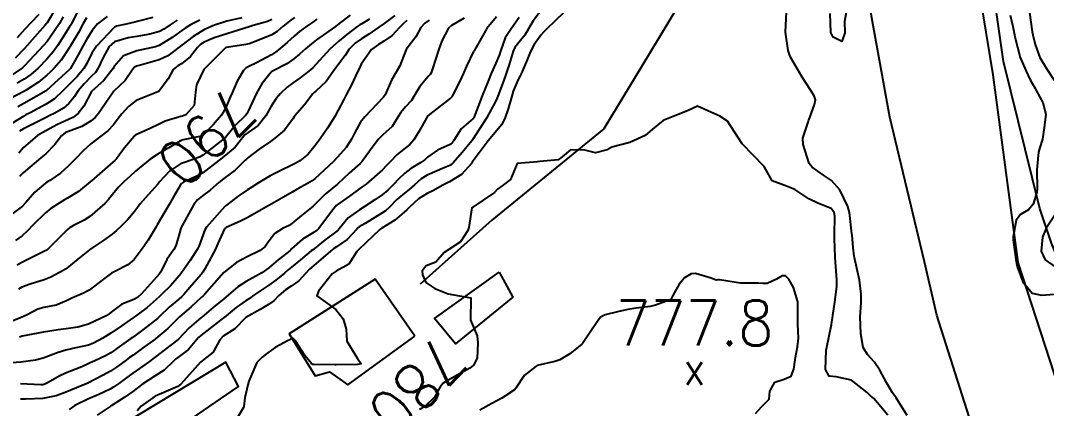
# Model space of a CAD drawing. Header units: metres. Extents: x 307586 to 320046, y 7427249 to 7434250.
# Drawn here: x 318802.7 to 318894, y 7429175.9 to 7429210.4 of the extents above; entities that cross this region are included whole.
import ezdxf
from ezdxf.enums import TextEntityAlignment as Align

# ---------------------------------------------------------------- set-up
doc = ezdxf.new("R2010")
doc.units = ezdxf.units.M
doc.header["$MEASUREMENT"] = 0
for name, color, linetype in [('Cotas', 45, 'Continuous'), ('Curvas de Nivel 1m', 11, 'Continuous'), ('Curvas de Nivel 5m', 15, 'Continuous'), ('Divisa', 42, 'FENCELINE2'), ('Edificações', 30, 'Continuous'), ('Pontos Cotados', 45, 'Continuous'), ('Vias Primárias', 230, 'Continuous'), ('Vias Secundárias', 230, 'Continuous')]:
    doc.layers.add(name, color=color, linetype=linetype)
doc.styles.add('Style-STANDARD', font='STANDARD.shx')
doc.linetypes.add('FENCELINE2', pattern='A,0.25,-0.1,[132,ltypeshp.shx,S=0.1,R=0,X=-0.1,Y=0],-0.1,1', length=1.45)

# ---------------------------------------------------------------- blocks, each defined once
blk = doc.blocks.new('ELVTXT_184')
at = {"layer": 'Pontos Cotados', "linetype": 'Continuous', "style": 'Style-STANDARD'}
for s, height, p in [('777.8', 4, (0, 4)), ('x', 3, (0, 0))]:
    blk.add_text(s, height=height, dxfattribs=at).set_placement(p, align=Align.MIDDLE_CENTER)

msp = doc.modelspace()

# ---------------------------------------------------------------- linework, layer by layer
at = {"layer": 'Curvas de Nivel 1m', "flags": 128}
for points, elevation in [([(318805.783, 7429211.461), (318805.043, 7429210.221), (318805.028, 7429210.206), (318805.019, 7429210.19), (318804.828, 7429209.981), (318803.266, 7429208.216), (318803.02, 7429207.953), (318802.172, 7429207.068)], 802), ([(318849.07, 7429211.377), (318848.338, 7429210.4), (318847.92, 7429209.681), (318847.589, 7429209.14), (318847.034, 7429208.461), (318846.698, 7429208.023), (318846.554, 7429207.695), (318846.197, 7429206.512), (318845.918, 7429205.701), (318845.67, 7429205.026), (318845.186, 7429203.708), (318845.124, 7429203.556), (318844.968, 7429203.221), (318844.163, 7429201.722), (318842.934, 7429199.81), (318842.902, 7429199.771), (318842.878, 7429199.741), (318841.992, 7429198.674), (318841.202, 7429197.757), (318841.052, 7429197.608), (318840.9, 7429197.517), (318840.464, 7429197.332), (318838.891, 7429196.646), (318838.355, 7429196.328), (318837.75, 7429195.801), (318837.291, 7429195.391), (318836.872, 7429195.056), (318836.194, 7429194.485), (318835.527, 7429193.823), (318835.182, 7429193.494), (318834.847, 7429193.264), (318833.351, 7429192.366), (318832.835, 7429192.06), (318832.721, 7429191.975), (318832.619, 7429191.862), (318831.751, 7429190.939), (318830.809, 7429190.291), (318830.562, 7429190.128), (318830.275, 7429189.888), (318828.79, 7429188.621), (318828.402, 7429188.299), (318828.039, 7429187.917), (318827.454, 7429187.245), (318826.771, 7429186.784), (318826.252, 7429186.451), (318825.677, 7429185.941), (318825.226, 7429185.476), (318824.751, 7429185.134), (318824.016, 7429184.689), (318822.733, 7429183.995), (318821.743, 7429182.969), (318820.716, 7429182.314), (318820.406, 7429182.005), (318819.809, 7429180.901), (318818.683, 7429180.02), (318816.933, 7429178.046), (318816.661, 7429177.851), (318815.422, 7429177.296), (318814.652, 7429176.984), (318813.406, 7429176.089), (318813.045, 7429175.685)], 782), ([(318876.226, 7429211.338), (318876.053, 7429210.35), (318876.099, 7429209.34), (318875.831, 7429208.552), (318875.047, 7429208.949), (318874.831, 7429209.353), (318874.786, 7429211.07)], 782), ([(318837.059, 7429210.439), (318836.736, 7429210.134), (318836.431, 7429209.816), (318835.763, 7429209.101), (318835.034, 7429208.584), (318834.558, 7429208.309), (318833.934, 7429207.846), (318833.01, 7429206.546), (318832.784, 7429206.083), (318832.678, 7429205.863), (318832.143, 7429204.711), (318831.706, 7429203.873), (318831.45, 7429203.394), (318830.959, 7429202.441), (318830.645, 7429201.885), (318829.996, 7429200.835), (318829.355, 7429199.904), (318828.917, 7429199.302), (318828.286, 7429198.539), (318827.554, 7429197.923), (318827.139, 7429197.69), (318826.899, 7429197.576), (318825.788, 7429197.047), (318824.889, 7429196.595), (318823.847, 7429195.966), (318823.26, 7429195.591), (318822.873, 7429195.351), (318822.05, 7429194.804), (318821.012, 7429193.998), (318820.918, 7429193.933), (318820.852, 7429193.877), (318819.216, 7429192.024), (318819.075, 7429191.78), (318818.818, 7429191.052), (318818.532, 7429190.307), (318818.394, 7429190.034), (318817.759, 7429189.075), (318817.064, 7429188.047), (318816.943, 7429187.887), (318816.779, 7429187.695), (318816.009, 7429186.819), (318815.263, 7429186.065), (318815.002, 7429185.825), (318814.756, 7429185.593), (318813.954, 7429184.873), (318812.898, 7429184.098), (318812.732, 7429183.983), (318811.632, 7429183.202), (318810.717, 7429182.576), (318809.981, 7429182.131), (318809.158, 7429181.691), (318808.704, 7429181.526), (318807.581, 7429181.276), (318806.696, 7429181.064), (318806.008, 7429180.862), (318804.686, 7429180.37), (318804.553, 7429180.324), (318804.005, 7429180.2), (318802.681, 7429180.009), (318801.028, 7429179.888)], 787), ([(318833.75, 7429210.539), (318833.056, 7429210.151), (318832.877, 7429210.04), (318832.63, 7429209.864), (318831.732, 7429209.184), (318831.034, 7429208.63), (318830.224, 7429207.892), (318829.009, 7429206.532), (318828.704, 7429206.215), (318828.337, 7429205.917), (318827.583, 7429205.335), (318826.988, 7429204.904), (318826.423, 7429204.494), (318825.819, 7429203.942), (318825.437, 7429203.476), (318824.961, 7429202.733), (318824.519, 7429201.957), (318823.82, 7429201.087), (318822.93, 7429200.469), (318822.656, 7429200.253), (318822.444, 7429199.985), (318821.767, 7429199.139), (318820.907, 7429198.432), (318820.353, 7429198.008), (318818.891, 7429196.871), (318818.354, 7429196.569), (318817.193, 7429196.047), (318817.011, 7429195.918), (318816.878, 7429195.741), (318816.258, 7429194.66), (318815.905, 7429194.059), (318815.517, 7429193.392), (318814.835, 7429192.238), (318814.734, 7429192.071), (318814.02, 7429190.877), (318813.498, 7429190.09), (318812.794, 7429189.163), (318812.223, 7429188.672), (318811.131, 7429188.117), (318810.899, 7429188.002), (318810.781, 7429187.932), (318810.042, 7429187.398), (318808.766, 7429186.421), (318808.598, 7429186.318), (318808.263, 7429186.155), (318807.226, 7429185.695), (318806.752, 7429185.458), (318805.84, 7429185.086), (318804.743, 7429184.879), (318804.21, 7429184.729), (318803.242, 7429184.212), (318802.731, 7429183.981), (318801.463, 7429183.495)], 789), ([(318808.535, 7429210.671), (318808.247, 7429210.158), (318807.824, 7429209.373), (318807.101, 7429208.169), (318807.075, 7429208.117), (318807.021, 7429208.028), (318806.291, 7429206.896), (318805.669, 7429206.183), (318805.323, 7429205.861), (318804.993, 7429205.553), (318804.251, 7429204.934), (318803.171, 7429204.217), (318802.972, 7429204.11), (318801.725, 7429203.472)], 799), ([(318806.454, 7429210.774), (318806.131, 7429210.179), (318805.7, 7429209.52), (318805.027, 7429208.557), (318804.719, 7429208.195), (318803.005, 7429206.389), (318802.921, 7429206.303), (318802.829, 7429206.222), (318801.734, 7429205.49)], 801), ([(318825.051, 7429210.511), (318824.661, 7429210.344), (318823.394, 7429209.975), (318823.042, 7429209.868), (318821.618, 7429209.414), (318821.035, 7429209.258), (318819.898, 7429208.884), (318819.028, 7429208.517), (318818.722, 7429208.337), (318818.425, 7429208.036), (318817.816, 7429207.241), (318817.008, 7429206.588), (318816.67, 7429206.389), (318816.267, 7429206.057), (318815.813, 7429205.239), (318814.974, 7429204.118), (318814.944, 7429204.1), (318814.895, 7429204.071), (318812.965, 7429203.299), (318812.277, 7429202.789), (318811.675, 7429202.113), (318811.355, 7429201.707), (318810.938, 7429201.146), (318810.44, 7429200.618), (318809.809, 7429200.137), (318808.916, 7429199.45), (318808.251, 7429198.815), (318807.63, 7429198.163), (318807.263, 7429197.803), (318806.896, 7429197.448), (318806.221, 7429196.846), (318805.26, 7429196.186), (318805.021, 7429196.048), (318804.879, 7429195.958), (318803.925, 7429195.146), (318803.138, 7429194.216), (318802.85, 7429193.904), (318801.883, 7429193.189)], 793), ([(318814.444, 7429210.687), (318813.047, 7429210.355), (318812.852, 7429210.296), (318812.087, 7429210.11), (318811.219, 7429209.94), (318811.04, 7429209.84), (318809.424, 7429208.144), (318809.017, 7429207.523), (318808.568, 7429206.594), (318808.291, 7429206.157), (318807.698, 7429205.457), (318806.981, 7429204.711), (318806.705, 7429204.445), (318806.439, 7429204.175), (318805.695, 7429203.453), (318804.961, 7429202.971), (318803.516, 7429202.212), (318803.146, 7429202.021), (318802.948, 7429201.92), (318801.898, 7429201.27)], 797), ([(318827.054, 7429210.7), (318826.616, 7429210.368), (318826.07, 7429209.94), (318825.515, 7429209.468), (318825.035, 7429209.144), (318823.654, 7429208.595), (318823.027, 7429208.361), (318822.724, 7429208.285), (318821.023, 7429208.043), (318820.91, 7429208.002), (318819.003, 7429206.058), (318818.329, 7429204.69), (318818.252, 7429204.037), (318818.129, 7429202.87), (318817.393, 7429202.046), (318817.084, 7429201.916), (318816.95, 7429201.879), (318815.552, 7429201.456), (318814.939, 7429201.171), (318814.197, 7429200.818), (318812.925, 7429200.254), (318812.846, 7429200.179), (318812.784, 7429200.101), (318811.935, 7429199.088), (318811.2, 7429198.117), (318811.059, 7429197.961), (318810.9, 7429197.818), (318808.975, 7429196.149), (318808.929, 7429196.103), (318808.881, 7429196.054), (318807.827, 7429195.202), (318806.86, 7429194.614), (318806.574, 7429194.456), (318806.099, 7429194.178), (318805.349, 7429193.684), (318804.844, 7429193.272), (318803.758, 7429192.206), (318803.307, 7429191.732), (318802.819, 7429191.266), (318802.204, 7429190.834)], 792), ([(318829.052, 7429210.539), (318828.689, 7429210.273), (318828.168, 7429209.919), (318827.508, 7429209.456), (318827.034, 7429209.048), (318826.453, 7429208.511), (318825.803, 7429207.942), (318825.361, 7429207.605), (318825.017, 7429207.387), (318823.696, 7429206.656), (318823.006, 7429206.335), (318822.773, 7429206.215), (318822.538, 7429205.985), (318821.956, 7429205.022), (318821.5, 7429203.995), (318821.346, 7429203.619), (318820.96, 7429202.696), (318820.563, 7429202.006), (318819.812, 7429201.145), (318818.926, 7429200.213), (318818.812, 7429200.144), (318818.315, 7429200.036), (318817.164, 7429199.804), (318816.92, 7429199.712), (318815.871, 7429199.103), (318814.907, 7429198.522), (318814.225, 7429198.08), (318812.892, 7429197.003), (318812.419, 7429196.573), (318811.89, 7429196.11), (318811.384, 7429195.606), (318810.865, 7429194.952), (318810.497, 7429194.487), (318810.162, 7429194.13), (318808.841, 7429192.99), (318808.343, 7429192.65), (318807.391, 7429192.164), (318807.037, 7429191.96), (318806.827, 7429191.789), (318806.015, 7429190.978), (318805.221, 7429190.186), (318804.993, 7429189.996), (318804.8, 7429189.889), (318804.202, 7429189.604), (318802.79, 7429188.898), (318802.359, 7429188.653)], 791), ([(318804.295, 7429210.961), (318803.57, 7429210.212), (318803.037, 7429209.658), (318802.374, 7429208.882)], 803), ([(318810.386, 7429210.797), (318809.533, 7429210.143), (318809.037, 7429209.548), (318808.507, 7429208.677), (318808.224, 7429208.158), (318807.807, 7429207.37), (318807.114, 7429206.169), (318807.066, 7429206.106), (318807.001, 7429206.04), (318806.018, 7429205.149), (318804.99, 7429204.19), (318804.947, 7429204.165), (318802.961, 7429203.04), (318802.435, 7429202.748)], 798), ([(318835.994, 7429210.89), (318835.056, 7429210.164), (318834.578, 7429209.837), (318833.691, 7429209.202), (318833.037, 7429208.8), (318832.477, 7429208.419), (318831.945, 7429207.871), (318831.57, 7429207.322), (318831.01, 7429206.587), (318830.515, 7429205.887), (318829.898, 7429204.988), (318828.976, 7429204.139), (318828.846, 7429204.04), (318828.711, 7429203.913), (318827.954, 7429202.929), (318827.102, 7429201.929), (318827.036, 7429201.845), (318826.95, 7429201.712), (318826.189, 7429200.682), (318825.317, 7429199.946), (318825.089, 7429199.781), (318824.92, 7429199.66), (318823.933, 7429198.985), (318822.905, 7429198.196), (318822.792, 7429198.093), (318822.686, 7429197.982), (318821.778, 7429197.107), (318820.887, 7429196.453), (318820.319, 7429196.008), (318819.555, 7429195.337), (318818.865, 7429194.818), (318818.427, 7429194.467), (318818.103, 7429194.037), (318817.654, 7429193.232), (318816.999, 7429192.048), (318816.95, 7429191.93), (318816.825, 7429191.49), (318816.487, 7429190.374), (318816.308, 7429190.055), (318815.701, 7429189.154), (318815.175, 7429188.066), (318815.018, 7429187.83), (318814.778, 7429187.569), (318813.442, 7429186.09), (318813.092, 7429185.76), (318812.755, 7429185.581), (318811.675, 7429185.185), (318810.738, 7429184.473), (318810.556, 7429184.303), (318810.288, 7429184.127), (318808.725, 7429183.385), (318807.762, 7429183.12), (318806.721, 7429182.975), (318806.009, 7429182.888), (318804.718, 7429182.681), (318802.814, 7429182.318), (318802.714, 7429182.288), (318802.665, 7429182.269), (318802.564, 7429182.221)], 788), ([(318816.628, 7429210.475), (318815.991, 7429210.061), (318815.442, 7429209.663), (318815.037, 7429209.452), (318814.173, 7429209.222), (318813.032, 7429209.008), (318812.262, 7429208.877), (318811.027, 7429208.524), (318810.568, 7429208.127), (318810.01, 7429207.132), (318809.554, 7429206.142), (318809.327, 7429205.816), (318808.993, 7429205.486), (318808.336, 7429204.803), (318807.81, 7429204.162), (318807.46, 7429203.673), (318806.962, 7429203.056), (318806.497, 7429202.635), (318805.734, 7429202.182), (318805.207, 7429201.929), (318804.947, 7429201.796), (318803.888, 7429201.257), (318802.932, 7429200.796), (318802.571, 7429200.581)], 796), ([(318822.372, 7429210.668), (318821.048, 7429210.364), (318820.767, 7429210.285), (318819.954, 7429210.016), (318819.039, 7429209.624), (318818.052, 7429209.021), (318817.025, 7429208.237), (318816.919, 7429208.156), (318816.779, 7429208.052), (318815.778, 7429207.3), (318815.012, 7429206.93), (318813.355, 7429206.444), (318813.006, 7429206.36), (318812.821, 7429206.286), (318812.667, 7429206.103), (318811.993, 7429205.104), (318810.973, 7429204.14), (318810.912, 7429204.061), (318809.595, 7429202.14), (318809.297, 7429201.795), (318808.943, 7429201.5), (318808.112, 7429200.982), (318806.929, 7429200.55), (318806.655, 7429200.445), (318806.312, 7429200.176), (318805.714, 7429199.382), (318804.907, 7429198.556), (318804.469, 7429198.197), (318802.889, 7429196.876), (318802.576, 7429196.533)], 794), ([(318839.06, 7429210.451), (318838.666, 7429210.185), (318838.321, 7429209.797), (318837.871, 7429208.971), (318837.023, 7429207.837), (318836.441, 7429206.384), (318836.13, 7429205.819), (318835.706, 7429205.109), (318835.144, 7429203.828), (318835.086, 7429203.715), (318834.97, 7429203.563), (318833.318, 7429201.855), (318832.948, 7429201.388), (318832.408, 7429200.395), (318832.152, 7429199.868), (318831.667, 7429199.121), (318830.907, 7429198.262), (318830.54, 7429197.885), (318828.887, 7429196.323), (318828.647, 7429196.151), (318828.218, 7429195.917), (318827.371, 7429195.429), (318826.871, 7429195.139), (318826.093, 7429194.709), (318824.854, 7429194.001), (318824.822, 7429193.982), (318824.768, 7429193.951), (318822.842, 7429192.857), (318822.27, 7429192.554), (318820.971, 7429191.999), (318820.88, 7429191.951), (318820.831, 7429191.883), (318820.245, 7429190.575), (318819.986, 7429190.012), (318819.088, 7429188.327), (318818.911, 7429188.028), (318818.781, 7429187.858), (318817.931, 7429186.878), (318817.215, 7429186.045), (318816.988, 7429185.819), (318816.756, 7429185.62), (318815.907, 7429184.897), (318815.042, 7429184.067), (318814.883, 7429183.917), (318814.73, 7429183.786), (318813.43, 7429182.799), (318812.714, 7429182.257), (318812.623, 7429182.191), (318812.497, 7429182.102), (318811.444, 7429181.371), (318810.694, 7429180.843), (318810.24, 7429180.576), (318809.278, 7429180.134), (318808.873, 7429179.946), (318808.68, 7429179.853), (318808.129, 7429179.6), (318806.671, 7429179.024), (318806.095, 7429178.75), (318805.137, 7429178.185), (318804.814, 7429178.036), (318804.661, 7429178.002), (318804.47, 7429178.002), (318802.662, 7429178.087)], 786), ([(318845.063, 7429210.758), (318844.189, 7429209.723), (318843.085, 7429207.801), (318843.056, 7429207.739), (318843.022, 7429207.669), (318842.4, 7429206.355), (318842.124, 7429205.749), (318841.775, 7429204.968), (318841.148, 7429203.758), (318841.081, 7429203.65), (318840.971, 7429203.53), (318839.783, 7429202.6), (318838.954, 7429201.929), (318838.892, 7429201.852), (318838.85, 7429201.791), (318838.17, 7429200.569), (318837.699, 7429199.802), (318837.336, 7429199.397), (318836.922, 7429199.069), (318836.216, 7429198.514), (318835.545, 7429197.824), (318835.239, 7429197.487), (318834.896, 7429197.127), (318833.441, 7429195.852), (318833.104, 7429195.632), (318832.877, 7429195.477), (318831.953, 7429194.782), (318830.855, 7429194.02), (318830.775, 7429193.96), (318830.707, 7429193.882), (318830.374, 7429193.413), (318829.243, 7429191.904), (318829.036, 7429191.701), (318828.828, 7429191.571), (318827.791, 7429190.948), (318826.805, 7429190.088), (318826.725, 7429190.01), (318826.636, 7429189.932), (318825.619, 7429189.117), (318824.788, 7429188.414), (318824.157, 7429187.959), (318822.775, 7429187.187), (318822.029, 7429186.729), (318821.193, 7429185.996), (318820.962, 7429185.796), (318820.758, 7429185.639), (318819.847, 7429184.913), (318818.806, 7429184.029), (318818.732, 7429183.967), (318817.697, 7429183.066), (318816.747, 7429182.05), (318816.73, 7429182.032), (318816.712, 7429182.017), (318815.587, 7429181.174), (318814.689, 7429180.473), (318814.461, 7429180.299), (318814.152, 7429180.078), (318812.672, 7429179.03), (318812.13, 7429178.644), (318811.416, 7429178.112), (318810.978, 7429177.798), (318810.658, 7429177.604), (318809.65, 7429177.133), (318808.649, 7429176.709), (318807.502, 7429176.157), (318807.007, 7429175.795)], 784), ([(318847.063, 7429210.703), (318846.361, 7429209.697), (318845.844, 7429208.898), (318845.407, 7429207.706), (318845.318, 7429207.409), (318845.012, 7429206.644), (318844.585, 7429205.716), (318844.303, 7429205.031), (318843.793, 7429203.728), (318843.075, 7429201.859), (318843.02, 7429201.739), (318842.952, 7429201.663), (318841.907, 7429200.787), (318841.261, 7429199.757), (318841.13, 7429199.558), (318840.927, 7429199.395), (318839.818, 7429198.878), (318838.91, 7429198.257), (318838.661, 7429198.038), (318838.307, 7429197.796), (318837.437, 7429197.266), (318836.893, 7429196.848), (318836.367, 7429196.336), (318835.886, 7429195.82), (318835.378, 7429195.322), (318834.869, 7429194.907), (318834.23, 7429194.472), (318833.283, 7429193.854), (318832.85, 7429193.586), (318831.854, 7429192.859), (318831.059, 7429191.878), (318830.952, 7429191.758), (318830.83, 7429191.661), (318829.811, 7429190.903), (318828.806, 7429190.106), (318828.695, 7429190.02), (318828.557, 7429189.912), (318827.587, 7429189.13), (318826.788, 7429188.477), (318826.49, 7429188.229), (318826.162, 7429187.936), (318825.412, 7429187.308), (318824.772, 7429186.856), (318823.449, 7429185.97), (318823.046, 7429185.688), (318822.756, 7429185.498), (318821.864, 7429184.871), (318820.794, 7429183.999), (318820.763, 7429183.969), (318820.732, 7429183.95), (318820.485, 7429183.759), (318818.716, 7429182.38), (318818.53, 7429182.216), (318818.374, 7429182.033), (318817.613, 7429181.123), (318816.688, 7429180.416), (318816.473, 7429180.266), (318816.249, 7429180.054), (318815.456, 7429179.282), (318814.67, 7429178.781), (318813.571, 7429178.086), (318812.656, 7429177.409), (318811.894, 7429176.864), (318810.731, 7429176.119), (318810.677, 7429176.085), (318810.642, 7429176.06), (318809.477, 7429175.284)], 783), ([(318851.068, 7429211.142), (318849.502, 7429209.663), (318849.285, 7429209.43), (318849.045, 7429209.142), (318848.424, 7429208.284), (318848.092, 7429207.679), (318847.78, 7429206.917), (318847.27, 7429205.687), (318847.177, 7429205.511), (318846.995, 7429205.176), (318846.547, 7429204.127), (318846.421, 7429203.696), (318846.097, 7429202.563), (318845.789, 7429201.702), (318845.51, 7429201.141), (318844.941, 7429200.47), (318844.326, 7429199.719), (318842.904, 7429197.805), (318842.876, 7429197.767), (318842.853, 7429197.74), (318841.934, 7429196.708), (318840.886, 7429196.076), (318840.276, 7429195.769), (318839.385, 7429195.272), (318838.872, 7429195.031), (318838.115, 7429194.546), (318837.3, 7429193.806), (318837.08, 7429193.578), (318836.848, 7429193.357), (318836.002, 7429192.658), (318834.834, 7429191.948), (318834.662, 7429191.833), (318832.806, 7429190.035), (318832.712, 7429189.953), (318832.631, 7429189.862), (318831.914, 7429188.747), (318830.785, 7429188.124), (318830.428, 7429187.885), (318829.203, 7429186.34), (318829.061, 7429185.906), (318830.745, 7429184.689), (318831.395, 7429183.873), (318831.66, 7429182.934), (318831.722, 7429181.87), (318832.69, 7429180.344), (318833.018, 7429179.855), (318832.682, 7429179.789), (318830.783, 7429179.778), (318830.682, 7429179.783), (318828.789, 7429179.792), (318828.682, 7429179.794), (318828.621, 7429179.839), (318828.568, 7429179.902), (318827.991, 7429180.613), (318827.136, 7429181.924), (318826.919, 7429182.132), (318826.714, 7429182.067), (318826.636, 7429182.008), (318826.514, 7429181.932), (318825.334, 7429181.313), (318824.696, 7429180.849), (318824.196, 7429180.452), (318823.699, 7429179.965), (318823.006, 7429178.315), (318822.904, 7429177.976), (318822.651, 7429176.829), (318822.55, 7429176.074), (318822.53, 7429175.981), (318821.825, 7429174.788)], 781), ([(318881.648, 7429175.27), (318880.658, 7429176.819), (318880.337, 7429177.283), (318879.819, 7429178.146), (318879.216, 7429179.295), (318878.7, 7429180.039), (318878.098, 7429180.701), (318877.708, 7429181.315), (318877.514, 7429182.535), (318877.466, 7429183.319), (318877.457, 7429184.026), (318877.528, 7429185.319), (318877.526, 7429186.074), (318877.382, 7429187.321), (318876.968, 7429189.17), (318876.934, 7429189.328), (318876.918, 7429189.433), (318876.822, 7429190.216), (318876.726, 7429191.331), (318876.721, 7429191.444), (318876.492, 7429193.334), (318876.346, 7429193.858), (318875.638, 7429195.342), (318874.891, 7429196.179), (318874.191, 7429196.656), (318873.161, 7429197.376), (318872.908, 7429197.71), (318872.368, 7429199.386), (318872.357, 7429199.968), (318872.813, 7429201.381), (318872.851, 7429201.484), (318872.959, 7429201.796), (318873.387, 7429202.963), (318873.466, 7429203.373), (318873.35, 7429203.738), (318872.992, 7429204.28), (318872.276, 7429205.387), (318871.256, 7429207.162), (318871.148, 7429207.399), (318871.028, 7429207.757), (318870.79, 7429209.404), (318870.88, 7429211.212)], 781), ([(318890.821, 7429210.914), (318891.06, 7429209.907), (318891.195, 7429209.159), (318891.218, 7429208.99), (318891.709, 7429207.153), (318892.192, 7429205.967), (318892.583, 7429205.144), (318892.996, 7429204.426), (318893.462, 7429203.607), (318893.715, 7429203.129), (318893.998, 7429202.094), (318893.878, 7429201.126), (318893.689, 7429199.877), (318893.458, 7429199.132), (318893.339, 7429198.721), (318893.181, 7429197.136), (318893.203, 7429195.452), (318893.192, 7429195.135), (318892.872, 7429194.09), (318892.451, 7429193.56), (318891.744, 7429193.151), (318891.359, 7429192.652), (318891.068, 7429191.158), (318891.077, 7429190.911), (318891.304, 7429189.155), (318891.438, 7429188.519), (318891.937, 7429187.148), (318892.773, 7429186.167), (318893.605, 7429185.961), (318894.772, 7429186.065)], 781), ([(318868.142, 7429175.428), (318868.649, 7429176.039), (318869.344, 7429176.726), (318869.398, 7429177.413), (318869.85, 7429178.233), (318870.679, 7429178.495), (318871.315, 7429178.762), (318871.545, 7429179.391), (318871.677, 7429180.417), (318871.877, 7429181.388), (318871.955, 7429182.153), (318871.903, 7429183.388), (318871.885, 7429184.249), (318871.893, 7429185.389), (318871.516, 7429186.652), (318871.109, 7429187.397), (318870.788, 7429187.709), (318870.499, 7429187.691), (318870.002, 7429187.408), (318869.175, 7429187.02), (318868.779, 7429187.016), (318868.382, 7429187.029), (318866.779, 7429187.043), (318864.925, 7429187.325), (318864.781, 7429187.327), (318864.615, 7429187.306), (318864.184, 7429187.479), (318862.789, 7429187.911), (318862.41, 7429187.882), (318861.798, 7429187.51), (318861.337, 7429186.955), (318860.767, 7429185.943), (318860.625, 7429185.66), (318860.444, 7429185.523), (318859.212, 7429185.079), (318858.754, 7429184.977), (318857.499, 7429184.811), (318856.75, 7429184.695), (318855.834, 7429184.492), (318854.742, 7429184.227), (318854.333, 7429184.002), (318854.028, 7429183.601), (318852.714, 7429181.681), (318852.685, 7429181.649), (318852.656, 7429181.621), (318851.597, 7429180.738), (318850.699, 7429180.221), (318850.261, 7429180.081), (318848.693, 7429179.699), (318848.598, 7429179.661), (318847.532, 7429178.825), (318846.778, 7429177.688), (318846.662, 7429177.553), (318845.538, 7429176.817), (318844.649, 7429176.324), (318843.582, 7429175.726)], 779)]:
    msp.add_lwpolyline(points, dxfattribs=dict(at, elevation=elevation))
at = {"layer": 'Curvas de Nivel 5m', "flags": 128}
for points, elevation in [([(318807.833, 7429211.39), (318807.218, 7429210.168), (318807.157, 7429210.054), (318807.04, 7429209.857), (318806.381, 7429208.825), (318805.968, 7429208.181), (318805.573, 7429207.628), (318805.011, 7429206.988), (318804.234, 7429206.202), (318803.581, 7429205.625), (318802.988, 7429205.199), (318802.369, 7429204.839)], 800), ([(318832.028, 7429210.906), (318831.056, 7429210.156), (318830.715, 7429209.885), (318829.031, 7429208.711), (318828.573, 7429208.369), (318828.038, 7429207.92), (318827.504, 7429207.439), (318827.014, 7429207.016), (318826.377, 7429206.568), (318825.154, 7429205.948), (318825.06, 7429205.891), (318825.001, 7429205.845), (318824.147, 7429204.801), (318823.674, 7429203.969), (318822.957, 7429202.421), (318822.812, 7429202.123), (318822.693, 7429201.983), (318821.811, 7429201.12), (318820.923, 7429200.024), (318818.907, 7429198.429), (318818.652, 7429198.286), (318817.943, 7429198.04), (318817.175, 7429197.773), (318816.899, 7429197.662), (318815.926, 7429197.026), (318815.031, 7429196.069), (318814.972, 7429195.979), (318814.88, 7429195.857), (318814.027, 7429194.921), (318813.333, 7429194.093), (318812.847, 7429193.459), (318812.22, 7429192.725), (318811.617, 7429192.112), (318811.21, 7429191.733), (318810.822, 7429191.411), (318810.087, 7429190.858), (318809.001, 7429190.147), (318808.802, 7429190.01), (318807.772, 7429189.181), (318806.785, 7429188.388), (318806.659, 7429188.296), (318806.449, 7429188.173), (318805.369, 7429187.592), (318804.774, 7429187.344), (318803.528, 7429186.966), (318802.768, 7429186.685), (318802.47, 7429186.519)], 790), ([(318818.635, 7429210.448), (318817.812, 7429210.042), (318817.338, 7429209.749), (318817.038, 7429209.534), (318816.175, 7429208.915), (318815.024, 7429208.207), (318814.699, 7429208.075), (318813.019, 7429207.736), (318811.847, 7429207.28), (318811.005, 7429206.325), (318810.888, 7429206.122), (318810.066, 7429205.055), (318809.004, 7429204.15), (318808.973, 7429204.112), (318808.301, 7429202.815), (318807.796, 7429202.162), (318807.321, 7429201.793), (318806.945, 7429201.612), (318805.947, 7429201.171), (318804.929, 7429200.62), (318804.649, 7429200.472), (318804.174, 7429200.201), (318802.912, 7429199.081), (318802.508, 7429198.623)], 795), ([(318842.167, 7429210.644), (318841.055, 7429209.976), (318840.789, 7429209.764), (318840.188, 7429208.621), (318839.894, 7429207.777), (318839.349, 7429206.127), (318839.234, 7429205.787), (318839.15, 7429205.638), (318838.998, 7429205.476), (318838.226, 7429204.556), (318837.783, 7429203.802), (318837.474, 7429203.299), (318836.962, 7429202.734), (318836.526, 7429202.246), (318836.282, 7429201.817), (318835.777, 7429200.989), (318834.937, 7429200.254), (318834.506, 7429199.836), (318833.843, 7429198.922), (318833.054, 7429197.858), (318832.901, 7429197.702), (318831.931, 7429196.831), (318830.927, 7429195.88), (318830.905, 7429195.858), (318830.882, 7429195.844), (318829.8, 7429194.965), (318828.855, 7429194.02), (318828.797, 7429193.967), (318828.716, 7429193.911), (318827.693, 7429193.073), (318826.837, 7429192.347), (318826.59, 7429192.178), (318826.056, 7429191.938), (318825.312, 7429191.459), (318824.816, 7429190.821), (318824.46, 7429190.304), (318824.01, 7429189.962), (318822.797, 7429189.352), (318821.899, 7429188.882), (318820.783, 7429188), (318819.055, 7429186.026), (318818.905, 7429185.884), (318818.759, 7429185.755), (318817.861, 7429184.924), (318816.827, 7429184.049), (318816.779, 7429184.003), (318816.732, 7429183.959), (318815.773, 7429183.009), (318814.713, 7429182.118), (318814.648, 7429182.071), (318813.542, 7429181.246), (318812.691, 7429180.638), (318812.378, 7429180.413), (318811.962, 7429180.107), (318811.226, 7429179.566), (318810.674, 7429179.207), (318809.971, 7429178.826), (318808.663, 7429178.14), (318806.654, 7429177.3), (318805.825, 7429177.005), (318804.649, 7429176.76), (318803.137, 7429176.702), (318802.648, 7429176.704)], 785), ([(318892.545, 7429211.145), (318892.783, 7429209.416), (318892.838, 7429209.142), (318893.04, 7429208.297), (318893.465, 7429207.133), (318894.032, 7429206.144), (318894.741, 7429205.114)], 780), ([(318879.914, 7429175.287), (318878.658, 7429176.758), (318878.371, 7429177.016), (318878.071, 7429177.309), (318876.679, 7429178.4), (318875.315, 7429178.712), (318874.684, 7429178.763), (318874.363, 7429179.355), (318874.431, 7429181.075), (318874.484, 7429181.353), (318874.724, 7429182.506), (318874.861, 7429183.22), (318874.886, 7429183.348), (318875.142, 7429184.964), (318875.199, 7429185.346), (318875.367, 7429186.754), (318875.375, 7429187.344), (318875.245, 7429188.907), (318875.214, 7429189.346), (318875.15, 7429191.026), (318875.153, 7429191.347), (318875.197, 7429193.007), (318875.135, 7429193.347), (318874.866, 7429193.706), (318873.675, 7429194.178), (318872.871, 7429194.567), (318871.63, 7429195.393), (318870.886, 7429195.677), (318869.614, 7429196.143), (318868.903, 7429197.43), (318866.933, 7429199.45), (318865.648, 7429201.463), (318864.957, 7429201.909), (318863.868, 7429202.393), (318862.966, 7429202.812), (318862.073, 7429202.397), (318860.957, 7429201.942), (318859.889, 7429201.536), (318858.945, 7429200.748), (318858.291, 7429200.204), (318856.933, 7429199.57), (318855.344, 7429199.168), (318854.923, 7429198.923), (318853.87, 7429198.654), (318852.922, 7429198.894), (318851.641, 7429198.913), (318850.913, 7429198.291), (318850.539, 7429198.015), (318848.906, 7429197.877), (318848.72, 7429197.858), (318846.903, 7429197.69), (318846.299, 7429196.285), (318845.561, 7429195.703), (318845.162, 7429195.424), (318844.874, 7429195.128), (318842.853, 7429193.74), (318842.583, 7429191.995), (318842.517, 7429191.743), (318841.846, 7429190.726), (318840.816, 7429190.043), (318840.396, 7429189.766), (318839.657, 7429188.92), (318838.795, 7429188.582), (318838.433, 7429188.149), (318838.459, 7429187.793), (318838.776, 7429187.096), (318839.572, 7429186.579), (318840.766, 7429186.097), (318842.763, 7429185.74), (318842.733, 7429183.74), (318843.336, 7429182.347), (318843.381, 7429181.73), (318843.341, 7429180.372), (318843.02, 7429179.735), (318842.689, 7429179.461), (318841.568, 7429178.862), (318840.672, 7429178.354), (318840.307, 7429178.124), (318840.018, 7429177.766), (318839.533, 7429176.892), (318838.645, 7429176.024), (318838.188, 7429175.787)], 780), ([(318894.797, 7429193.111), (318894.021, 7429191.946), (318893.686, 7429191.127), (318893.575, 7429189.883), (318893.921, 7429189.123), (318894.804, 7429188.504)], 780)]:
    msp.add_lwpolyline(points, dxfattribs=dict(at, elevation=elevation))
at = {"layer": 'Divisa'}
msp.add_lwpolyline([(318926.876, 7429105.091), (318901.888, 7429172.627), (318894.486, 7429190.613), (318893.456, 7429193.7), (318890.216, 7429206.771), (318887.152, 7429228.228), (318878.762, 7429287.256), (318876.709, 7429306.439), (318878.673, 7429330.428), (318885.408, 7429347.59), (318896.616, 7429366.962), (318928.866, 7429422.228), (318935.572, 7429429.73), (318944.183, 7429438.816), (318946.476, 7429442.233), (318950.136, 7429465.862), (318958.792, 7429490.316), (318965.213, 7429510.769), (318967.424, 7429517.229)], dxfattribs=at)
at = {"layer": 'Edificações'}
for points in [[(318845.301, 7429188.017), (318846.521, 7429185.784), (318841.405, 7429181.628), (318839.542, 7429183.888), (318845.301, 7429188.017)], [(318837.773, 7429182.322), (318834.249, 7429187.398), (318826.592, 7429182.525), (318828.896, 7429178.802), (318830.184, 7429179.141), (318831.81, 7429177.99), (318837.773, 7429182.322)], [(318810.098, 7429173.442), (318811.521, 7429170.802), (318814.435, 7429172.562), (318815.79, 7429170.735), (318818.839, 7429172.494), (318817.349, 7429174.593), (318822.092, 7429177.841), (318820.94, 7429180.007), (318810.098, 7429173.442)]]:
    msp.add_lwpolyline(points, dxfattribs=at)
at = {"layer": 'Vias Primárias', "elevation": 797.979}
msp.add_lwpolyline([(318806.251, 7429117.202), (318824.417, 7429126.044), (318838.009, 7429131.368), (318851.015, 7429136.316), (318864.338, 7429140.688), (318878.191, 7429144.322), (318888.345, 7429147.213, 0.385398), (318893.605, 7429155.644), (318889.238, 7429168.601), (318884.289, 7429184.189), (318883.183, 7429188.934), (318880.078, 7429201.824), (318878.025, 7429213.3), (318875.707, 7429231.683), (318873.865, 7429245.107), (318870.502, 7429270.368), (318867.356, 7429295.447)], format="xyb", dxfattribs=at)
msp.add_lwpolyline([(318806.251, 7429117.202), (318824.417, 7429126.044), (318838.009, 7429131.368), (318851.015, 7429136.316), (318864.338, 7429140.688), (318878.191, 7429144.322), (318888.345, 7429147.213, 0.385398), (318893.605, 7429155.644), (318889.238, 7429168.601), (318884.289, 7429184.189), (318883.183, 7429188.934), (318880.078, 7429201.824), (318878.025, 7429213.3), (318875.707, 7429231.683), (318873.865, 7429245.107), (318870.502, 7429270.368), (318867.356, 7429295.447)], format="xyb", dxfattribs=at)
at = {"layer": 'Vias Primárias'}
msp.add_lwpolyline([(318921.143, 7429109.141), (318913.423, 7429128.328), (318906.886, 7429147.558), (318902.623, 7429156.659), (318897.988, 7429168.988), (318891.511, 7429188.893), (318889.299, 7429205.595), (318886.139, 7429224.812), (318882.351, 7429248.696), (318880.758, 7429261.837), (318878.356, 7429276.242), (318875.682, 7429293.381)], dxfattribs=at)
msp.add_lwpolyline([(318921.143, 7429109.141), (318913.423, 7429128.328), (318906.886, 7429147.558), (318902.623, 7429156.659), (318897.988, 7429168.988), (318891.511, 7429188.893), (318889.299, 7429205.595), (318886.139, 7429224.812), (318882.351, 7429248.696), (318880.758, 7429261.837), (318878.356, 7429276.242), (318875.682, 7429293.381)], dxfattribs=at)
at = {"layer": 'Vias Secundárias', "elevation": 797.979}
msp.add_lwpolyline([(318877.148, 7429220.258), (318869.538, 7429217.695), (318861.946, 7429212.916), (318858.002, 7429206.379), (318854.62, 7429200.772), (318844.643, 7429192.66), (318838.272, 7429186.946)], dxfattribs=at)
msp.add_lwpolyline([(318877.148, 7429220.258), (318869.538, 7429217.695), (318861.946, 7429212.916), (318858.002, 7429206.379), (318854.62, 7429200.772), (318844.643, 7429192.66), (318838.272, 7429186.946)], dxfattribs=at)

# ---------------------------------------------------------------- block references
at = {"layer": 'Pontos Cotados', "linetype": 'Continuous'}
msp.add_blockref('ELVTXT_184', (318862.693, 7429179.5, 777.84), dxfattribs=at)

# ---------------------------------------------------------------- texts
at = {"layer": 'Cotas', "style": 'Style-STANDARD'}
for s, rotation, p in [('790', 224.88621, (318819.223, 7429200.031, 790)), ('780', 226.16809, (318837.999, 7429177.841, 780))]:
    msp.add_text(s, height=4, rotation=rotation, dxfattribs=at).set_placement(p, align=Align.MIDDLE_CENTER)

doc.saveas('drawing.dxf')
